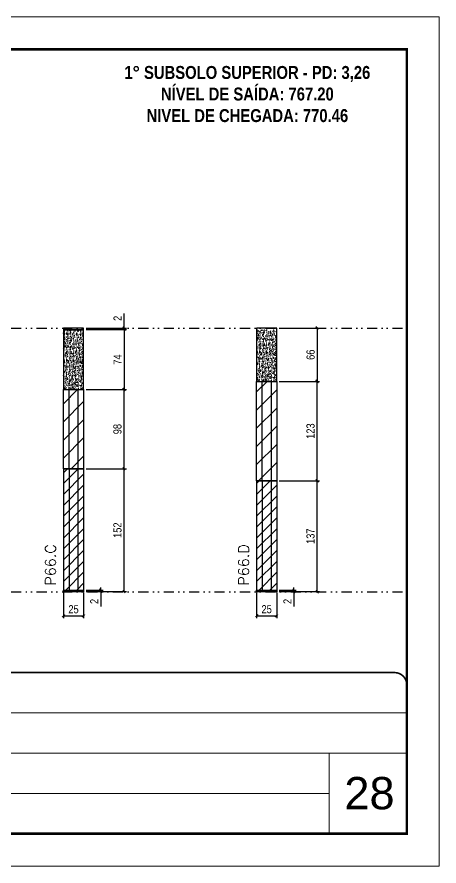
# Model space of a CAD drawing. Extents: x 14400 to 27878, y -21631 to 6985.
# Drawn here: x 20145 to 20667, y -957 to 93 of the extents above; entities that cross this region are included whole.
import ezdxf

# ---------------------------------------------------------------- set-up
doc = ezdxf.new("R2010")
doc.units = 0
for name, pattern in [('CONTINUO', [0]), ('DASHED', [0.75, 0.5, -0.25]), ('DIVIDE2', [0.625, 0.25, -0.125, 0, -0.125, 0, -0.125])]:
    doc.linetypes.add(name, pattern=pattern)
for name, color, linetype, lineweight in [('CARIMBO', 255, 'Continuous', 9), ('Folhas', 255, 'Continuous', 9), ('Hachura', 251, 'Continuous', 9), ('SARRAFO DE PRESSAO', 251, 'DASHED', 9), ('Texto Seção', 7, 'Continuous', 15)]:
    doc.layers.add(name, color=color, linetype=linetype, lineweight=lineweight)
for name, color, linetype in [('COTA', 241, 'Continuous'), ('NOMENCLATURA', 7, 'Continuous'), ('Nível', 160, 'Continuous'), ('Painéis', 200, 'Continuous'), ('SARR_2.2x7', 40, 'Continuous')]:
    doc.layers.add(name, color=color, linetype=linetype)
doc.styles.add('ARIAL', font='arial.ttf')
doc.styles.add('COTA TECNICA', font='techl___.ttf', dxfattribs={"height": 10})
doc.styles.add('COTA TECNICA-50', font='techl___.ttf', dxfattribs={"height": 10})
doc.styles.add('REGUA-120', font='ROMANS.shx', dxfattribs={"height": 15})
doc.styles.add('ROMANC', font='techb___.ttf', dxfattribs={"height": 2.5})
doc.dimstyles.new('COTA PAINEL-50', dxfattribs={"dimtxt": 10, "dimasz": 3, "dimexe": 3, "dimexo": 3, "dimgap": 3, "dimtad": 1, "dimdec": 1, "dimzin": 12, "dimdsep": 46, "dimtxsty": 'COTA TECNICA-50', "dimblk1": 'OBLIQUE', "dimblk2": 'OBLIQUE', "dimsah": 1, "dimcen": 0.9, "dimclrd": 4, "dimclre": 4, "dimclrt": 240, "dimadec": 1, "dimazin": 3, "dimtfac": 1, "dimtdec": 1, "dimtmove": 0, "dimatfit": 3, "dimfxl": 1, "dimtolj": 1, "dimtzin": 12, "dimarcsym": 0})
doc.dimstyles.new('PAINEL', dxfattribs={"dimtxt": 10, "dimasz": 3, "dimexe": 3, "dimexo": 3, "dimgap": 3, "dimtad": 1, "dimdec": 1, "dimzin": 12, "dimdsep": 46, "dimtxsty": 'COTA TECNICA', "dimblk1": 'OBLIQUE', "dimblk2": 'OBLIQUE', "dimsah": 1, "dimcen": 0.9, "dimclrd": 4, "dimclre": 4, "dimclrt": 240, "dimadec": 1, "dimazin": 3, "dimtfac": 1, "dimtdec": 1, "dimtmove": 0, "dimatfit": 3, "dimfxl": 1, "dimtolj": 1, "dimtzin": 12, "dimarcsym": 0})

# ---------------------------------------------------------------- blocks, each defined once
blk = doc.blocks.new('9999999999')
at = {"color": 30, "linetype": 'CONTINUO'}
for p, q in [((98564.6, 34379.6), (99584, 34379.6)), ((98564.6, 34329.8), (99488, 34329.8)), ((99584, 34329.8), (99488, 34329.8)), ((99488, 34329.8), (99488, 34230.2)), ((98564.6, 34280), (99488, 34280))]:
    blk.add_line(p, q, dxfattribs=at)
at = {"color": 30, "linetype": 'CONTINUO', "const_width": 2}
blk.add_lwpolyline([(99584, 34230.2), (99584, 34414.4, 0.414214), (99569, 34429.4), (98229, 34429.4, 0.414214), (98214, 34414.4), (98214, 34245.2, 0.414214), (98229, 34230.2), (99584, 34230.2)], format="xyb", dxfattribs=at)
at = {"layer": 'Folhas'}
blk.add_lwpolyline([(98139, 34190.2), (99624, 34190.2), (99624, 35240.2), (98139, 35240.2)], close=True, dxfattribs=at)
at = {"layer": 'Folhas', "color": 30, "const_width": 3}
blk.add_lwpolyline([(98214, 34230.2), (99584, 34230.2), (99584, 35200.2), (98214, 35200.2)], close=True, dxfattribs=at)
blk = doc.blocks.new('_Oblique')
at = {"color": 0, "linetype": 'ByBlock', "lineweight": -2}
blk.add_line((-0.5, -0.5), (0.5, 0.5), dxfattribs=at)
blk = doc.blocks.new('*D1138')
at = {"layer": 'COTA', "color": 4, "lineweight": -2, "transparency": 16777216}
for p, q in [((20202.2, -618.4), (20202.2, -650.3)), ((20227.2, -618.4), (20227.2, -650.3)), ((20202.2, -647.3), (20227.2, -647.3))]:
    blk.add_line(p, q, dxfattribs=at)
at = {"layer": 'Defpoints', "color": 0, "transparency": 16777216}
for p in [(20202.2, -615.4), (20227.2, -615.4), (20227.2, -647.3)]:
    blk.add_point(p, dxfattribs=at)
at = {"layer": 'COTA', "color": 4, "lineweight": -2, "transparency": 16777216, "xscale": 3, "yscale": 3, "zscale": 3, "rotation": 180}
blk.add_blockref('_Oblique', (20202.2, -647.3), dxfattribs=at)
at = {"layer": 'COTA', "color": 4, "lineweight": -2, "transparency": 16777216, "xscale": 3, "yscale": 3, "zscale": 3}
blk.add_blockref('_Oblique', (20227.2, -647.3), dxfattribs=at)
at = {"layer": 'COTA', "color": 240, "transparency": 16777216, "insert": (20214.7, -639.2), "char_height": 10, "attachment_point": 5, "style": 'COTA TECNICA'}
blk.add_mtext('\\A1;25', dxfattribs=at)
blk = doc.blocks.new('*D1139')
at = {"layer": 'COTA', "color": 4, "lineweight": -2, "transparency": 16777216}
for p, q in [((20230.2, -615.4), (20251.4, -615.4)), ((20230.2, -617.4), (20251.4, -617.4)), ((20248.4, -615.4), (20248.4, -612.4)), ((20248.4, -615.4), (20248.4, -617.4)), ((20248.4, -617.4), (20248.4, -635.6))]:
    blk.add_line(p, q, dxfattribs=at)
at = {"layer": 'Defpoints', "color": 0, "transparency": 16777216}
for p in [(20227.2, -615.4), (20227.2, -617.4), (20248.4, -615.4)]:
    blk.add_point(p, dxfattribs=at)
at = {"layer": 'COTA', "color": 4, "lineweight": -2, "transparency": 16777216, "xscale": 3, "yscale": 3, "zscale": 3}
for p, rotation in [((20248.4, -615.4), 270), ((20248.4, -617.4), 90)]:
    blk.add_blockref('_Oblique', p, dxfattribs=dict(at, rotation=rotation))
at = {"layer": 'COTA', "color": 240, "transparency": 16777216, "insert": (20240.4, -629.5), "char_height": 10, "attachment_point": 5, "rotation": 90, "style": 'COTA TECNICA-50'}
blk.add_mtext('\\A1;2', dxfattribs=at)
blk = doc.blocks.new('*D1163')
at = {"layer": 'COTA', "color": 4, "linetype": 'ByBlock', "lineweight": -2, "transparency": 16777216}
for p, q in [((20230.2, -293.4), (20280.2, -293.4)), ((20277.2, -293.4), (20277.2, -367.4)), ((20230.2, -367.4), (20280.2, -367.4))]:
    blk.add_line(p, q, dxfattribs=at)
at = {"layer": 'Defpoints', "color": 0, "linetype": 'ByBlock', "transparency": 16777216}
for p in [(20227.2, -293.4), (20227.2, -367.4), (20277.2, -367.4)]:
    blk.add_point(p, dxfattribs=at)
at = {"layer": 'COTA', "color": 4, "linetype": 'ByBlock', "lineweight": -2, "transparency": 16777216, "xscale": 3, "yscale": 3, "zscale": 3}
for p, rotation in [((20277.2, -293.4), 90), ((20277.2, -367.4), 270)]:
    blk.add_blockref('_Oblique', p, dxfattribs=dict(at, rotation=rotation))
at = {"layer": 'COTA', "color": 240, "linetype": 'ByBlock', "transparency": 16777216, "insert": (20269.2, -330.4), "char_height": 10, "attachment_point": 5, "rotation": 90, "style": 'COTA TECNICA'}
blk.add_mtext('\\A1;74', dxfattribs=at)
blk = doc.blocks.new('*D1140')
at = {"layer": 'COTA', "color": 4, "lineweight": -2, "transparency": 16777216}
for p, q in [((20230.2, -465.4), (20280.2, -465.4)), ((20277.2, -617.4), (20277.2, -465.4)), ((20230.2, -617.4), (20280.2, -617.4))]:
    blk.add_line(p, q, dxfattribs=at)
at = {"layer": 'Defpoints', "color": 0, "transparency": 16777216}
for p in [(20227.2, -465.4), (20277.2, -465.4), (20227.2, -617.4)]:
    blk.add_point(p, dxfattribs=at)
at = {"layer": 'COTA', "color": 4, "lineweight": -2, "transparency": 16777216, "xscale": 3, "yscale": 3, "zscale": 3}
for p, rotation in [((20277.2, -465.4), 90), ((20277.2, -617.4), 270)]:
    blk.add_blockref('_Oblique', p, dxfattribs=dict(at, rotation=rotation))
at = {"layer": 'COTA', "color": 240, "transparency": 16777216, "insert": (20269.1, -541.4), "char_height": 10, "attachment_point": 5, "rotation": 90, "style": 'COTA TECNICA-50'}
blk.add_mtext('\\A1;152', dxfattribs=at)
blk = doc.blocks.new('*D1146')
at = {"layer": 'COTA', "color": 4, "lineweight": -2, "transparency": 16777216}
for p, q in [((20441.2, -618.4), (20441.2, -650.3)), ((20466.2, -618.4), (20466.2, -650.3)), ((20441.2, -647.3), (20466.2, -647.3))]:
    blk.add_line(p, q, dxfattribs=at)
at = {"layer": 'Defpoints', "color": 0, "transparency": 16777216}
for p in [(20441.2, -615.4), (20466.2, -615.4), (20466.2, -647.3)]:
    blk.add_point(p, dxfattribs=at)
at = {"layer": 'COTA', "color": 4, "lineweight": -2, "transparency": 16777216, "xscale": 3, "yscale": 3, "zscale": 3, "rotation": 180}
blk.add_blockref('_Oblique', (20441.2, -647.3), dxfattribs=at)
at = {"layer": 'COTA', "color": 4, "lineweight": -2, "transparency": 16777216, "xscale": 3, "yscale": 3, "zscale": 3}
blk.add_blockref('_Oblique', (20466.2, -647.3), dxfattribs=at)
at = {"layer": 'COTA', "color": 240, "transparency": 16777216, "insert": (20453.7, -639.2), "char_height": 10, "attachment_point": 5, "style": 'COTA TECNICA'}
blk.add_mtext('\\A1;25', dxfattribs=at)
blk = doc.blocks.new('*D1147')
at = {"layer": 'COTA', "color": 4, "lineweight": -2, "transparency": 16777216}
for p, q in [((20469.2, -615.4), (20490.4, -615.4)), ((20469.2, -617.4), (20490.4, -617.4)), ((20487.4, -615.4), (20487.4, -612.4)), ((20487.4, -615.4), (20487.4, -617.4)), ((20487.4, -617.4), (20487.4, -635.6))]:
    blk.add_line(p, q, dxfattribs=at)
at = {"layer": 'Defpoints', "color": 0, "transparency": 16777216}
for p in [(20466.2, -615.4), (20466.2, -617.4), (20487.4, -615.4)]:
    blk.add_point(p, dxfattribs=at)
at = {"layer": 'COTA', "color": 4, "lineweight": -2, "transparency": 16777216, "xscale": 3, "yscale": 3, "zscale": 3}
for p, rotation in [((20487.4, -615.4), 270), ((20487.4, -617.4), 90)]:
    blk.add_blockref('_Oblique', p, dxfattribs=dict(at, rotation=rotation))
at = {"layer": 'COTA', "color": 240, "transparency": 16777216, "insert": (20479.4, -629.5), "char_height": 10, "attachment_point": 5, "rotation": 90, "style": 'COTA TECNICA-50'}
blk.add_mtext('\\A1;2', dxfattribs=at)
blk = doc.blocks.new('*D1170')
at = {"layer": 'COTA', "color": 4, "linetype": 'ByBlock', "lineweight": -2, "transparency": 16777216}
for p, q in [((20469.2, -291.4), (20519.2, -291.4)), ((20516.2, -291.4), (20516.2, -357.4)), ((20469.2, -357.4), (20519.2, -357.4))]:
    blk.add_line(p, q, dxfattribs=at)
at = {"layer": 'Defpoints', "color": 0, "linetype": 'ByBlock', "transparency": 16777216}
for p in [(20466.2, -291.4), (20466.2, -357.4), (20516.2, -357.4)]:
    blk.add_point(p, dxfattribs=at)
at = {"layer": 'COTA', "color": 4, "linetype": 'ByBlock', "lineweight": -2, "transparency": 16777216, "xscale": 3, "yscale": 3, "zscale": 3}
for p, rotation in [((20516.2, -291.4), 90), ((20516.2, -357.4), 270)]:
    blk.add_blockref('_Oblique', p, dxfattribs=dict(at, rotation=rotation))
at = {"layer": 'COTA', "color": 240, "linetype": 'ByBlock', "transparency": 16777216, "insert": (20508.1, -324.4), "char_height": 10, "attachment_point": 5, "rotation": 90, "style": 'COTA TECNICA'}
blk.add_mtext('\\A1;66', dxfattribs=at)
blk = doc.blocks.new('*D1148')
at = {"layer": 'COTA', "color": 4, "lineweight": -2, "transparency": 16777216}
for p, q in [((20469.2, -480.4), (20519.2, -480.4)), ((20516.2, -617.4), (20516.2, -480.4)), ((20469.2, -617.4), (20519.2, -617.4))]:
    blk.add_line(p, q, dxfattribs=at)
at = {"layer": 'Defpoints', "color": 0, "transparency": 16777216}
for p in [(20466.2, -480.4), (20516.2, -480.4), (20466.2, -617.4)]:
    blk.add_point(p, dxfattribs=at)
at = {"layer": 'COTA', "color": 4, "lineweight": -2, "transparency": 16777216, "xscale": 3, "yscale": 3, "zscale": 3}
for p, rotation in [((20516.2, -480.4), 90), ((20516.2, -617.4), 270)]:
    blk.add_blockref('_Oblique', p, dxfattribs=dict(at, rotation=rotation))
at = {"layer": 'COTA', "color": 240, "transparency": 16777216, "insert": (20508, -548.9), "char_height": 10, "attachment_point": 5, "rotation": 90, "style": 'COTA TECNICA-50'}
blk.add_mtext('\\A1;137', dxfattribs=at)
blk = doc.blocks.new('*D1175')
at = {"layer": 'COTA', "color": 4, "lineweight": -2, "transparency": 16777216}
for p, q in [((20469.2, -357.4), (20519.2, -357.4)), ((20516.2, -480.4), (20516.2, -357.4)), ((20469.2, -480.4), (20519.2, -480.4))]:
    blk.add_line(p, q, dxfattribs=at)
at = {"layer": 'Defpoints', "color": 0, "transparency": 16777216}
for p in [(20466.2, -357.4), (20516.2, -357.4), (20466.2, -480.4)]:
    blk.add_point(p, dxfattribs=at)
at = {"layer": 'COTA', "color": 4, "lineweight": -2, "transparency": 16777216, "xscale": 3, "yscale": 3, "zscale": 3}
for p, rotation in [((20516.2, -357.4), 90), ((20516.2, -480.4), 270)]:
    blk.add_blockref('_Oblique', p, dxfattribs=dict(at, rotation=rotation))
at = {"layer": 'COTA', "color": 240, "transparency": 16777216, "insert": (20508, -418.9), "char_height": 10, "attachment_point": 5, "rotation": 90, "style": 'COTA TECNICA'}
blk.add_mtext('\\A1;123', dxfattribs=at)
blk = doc.blocks.new('*D1176')
at = {"layer": 'COTA', "color": 4, "lineweight": -2, "transparency": 16777216}
for p, q in [((20230.2, -367.4), (20280.2, -367.4)), ((20277.2, -465.4), (20277.2, -367.4)), ((20230.2, -465.4), (20280.2, -465.4))]:
    blk.add_line(p, q, dxfattribs=at)
at = {"layer": 'Defpoints', "color": 0, "transparency": 16777216}
for p in [(20227.2, -367.4), (20277.2, -367.4), (20227.2, -465.4)]:
    blk.add_point(p, dxfattribs=at)
at = {"layer": 'COTA', "color": 4, "lineweight": -2, "transparency": 16777216, "xscale": 3, "yscale": 3, "zscale": 3}
for p, rotation in [((20277.2, -367.4), 90), ((20277.2, -465.4), 270)]:
    blk.add_blockref('_Oblique', p, dxfattribs=dict(at, rotation=rotation))
at = {"layer": 'COTA', "color": 240, "transparency": 16777216, "insert": (20269.1, -416.4), "char_height": 10, "attachment_point": 5, "rotation": 90, "style": 'COTA TECNICA'}
blk.add_mtext('\\A1;98', dxfattribs=at)
blk = doc.blocks.new('*D1179')
at = {"layer": 'COTA', "color": 4, "lineweight": -2, "transparency": 16777216}
for p, q in [((20277.2, -291.4), (20277.2, -273.3)), ((20230.2, -291.4), (20280.2, -291.4)), ((20230.2, -293.4), (20280.2, -293.4)), ((20277.2, -293.4), (20277.2, -291.4)), ((20277.2, -293.4), (20277.2, -296.4))]:
    blk.add_line(p, q, dxfattribs=at)
at = {"layer": 'Defpoints', "color": 0, "transparency": 16777216}
for p in [(20227.2, -291.4), (20227.2, -293.4), (20277.2, -291.4)]:
    blk.add_point(p, dxfattribs=at)
at = {"layer": 'COTA', "color": 4, "lineweight": -2, "transparency": 16777216, "xscale": 3, "yscale": 3, "zscale": 3}
for p, rotation in [((20277.2, -291.4), 270), ((20277.2, -293.4), 90)]:
    blk.add_blockref('_Oblique', p, dxfattribs=dict(at, rotation=rotation))
at = {"layer": 'COTA', "color": 240, "transparency": 16777216, "insert": (20269.2, -279.4), "char_height": 10, "attachment_point": 5, "rotation": 90, "style": 'COTA TECNICA'}
blk.add_mtext('\\A1;2', dxfattribs=at)

msp = doc.modelspace()

# ---------------------------------------------------------------- hatches: boundary and pattern name
at = {"layer": 'COTA'}
h = msp.add_hatch(dxfattribs=at)
h.set_pattern_fill('AR-CONC', color=256, scale=0.03)
h.set_pattern_definition([(50, (1278.551, -1140.551), (5.4655401, -0.4781726), [0.5715, -6.2865]), (355, (1278.551, -1140.551), (-1.0573026, 5.7317054), [0.4572, -5.0292175]), (100.451445, (1279.0065, -1140.591), (4.4082374, 5.2535326), [0.4857003, -5.3427073]), (46.1842, (1278.551, -1139.027), (8.1323712, -1.2612698), [0.85725, -9.42975]), (96.63556, (1279.229, -1139.132), (7.122124, 7.4227837), [0.7285507, -8.0140682]), (351.18415, (1278.551, -1139.027), (7.122124, 7.4227837), [0.685799, -7.543792]), (21, (1279.313, -1139.408), (4.5484317, -3.0679559), [0.5715, -6.2865]), (326, (1279.313, -1139.408), (1.8540609, 5.525639), [0.4572, -5.0292]), (71.451445, (1279.692, -1139.664), (6.4024926, 2.457683), [0.4857003, -5.3426981]), (37.5, (1278.551, -1140.5512), (0.0926581, 2.53665117), [0, -4.96824, 0, -5.1054, 0, -5.04825]), (7.5, (1278.551, -1140.5512), (2.00458988, 3.00541724), [0, -2.91084, 0, -4.85394, 0, -1.92405]), (327.5, (1276.8517, -1140.5512), (4.06771786, -0.17186232), [0, -1.905, 0, -5.9436, 0, -7.8867]), (317.5, (1276.0897, -1140.5512), (4.44387544, 0.7627947), [0, -2.4765, 0, -3.94716, 0, -5.6007])])
h.paths.add_polyline_path([(20227.24, -293.44), (20202.24, -293.44), (20202.24, -367.44), (20227.24, -367.44)])
h = msp.add_hatch(dxfattribs=at)
h.set_pattern_fill('AR-CONC', color=256, scale=0.03)
h.set_pattern_definition([(50, (1517.559, -1130.551), (5.4655401, -0.4781726), [0.5715, -6.2865]), (355, (1517.559, -1130.551), (-1.0573026, 5.7317054), [0.4572, -5.0292175]), (100.451445, (1518.0143, -1130.591), (4.4082374, 5.2535326), [0.4857003, -5.3427073]), (46.1842, (1517.559, -1129.027), (8.1323712, -1.2612698), [0.85725, -9.42975]), (96.63556, (1518.2365, -1129.132), (7.122124, 7.4227837), [0.7285507, -8.0140682]), (351.18415, (1517.559, -1129.027), (7.122124, 7.4227837), [0.685799, -7.543792]), (21, (1518.321, -1129.408), (4.5484317, -3.0679559), [0.5715, -6.2865]), (326, (1518.321, -1129.408), (1.8540609, 5.525639), [0.4572, -5.0292]), (71.451445, (1518.7, -1129.664), (6.4024926, 2.457683), [0.4857003, -5.3426981]), (37.5, (1517.5588, -1130.5512), (0.0926581, 2.53665117), [0, -4.96824, 0, -5.1054, 0, -5.04825]), (7.5, (1517.5588, -1130.5512), (2.00458988, 3.00541724), [0, -2.91084, 0, -4.85394, 0, -1.92405]), (327.5, (1515.8596, -1130.5512), (4.06771786, -0.17186232), [0, -1.905, 0, -5.9436, 0, -7.8867]), (317.5, (1515.0976, -1130.5512), (4.44387544, 0.7627947), [0, -2.4765, 0, -3.94716, 0, -5.6007])])
h.paths.add_polyline_path([(20466.24, -293.44), (20441.24, -293.44), (20441.24, -357.44), (20466.24, -357.44)])
at = {"layer": 'Hachura'}
h = msp.add_hatch(dxfattribs=at)
h.set_pattern_fill('ANSI31', color=256, scale=5)
h.paths.add_polyline_path([(19571.39, -419.44), (19390.39, -419.44), (19390.39, -493.44), (19571.39, -493.44)])
h.paths.add_polyline_path([(19571.39, -397.44), (19390.39, -397.44), (19390.39, -419.44), (19571.39, -419.44)])
h.paths.add_polyline_path([(19571.39, -357.44), (19537.39, -357.44), (19537.39, -291.44), (19390.39, -291.44), (19390.39, -397.44), (19571.39, -397.44)])
h.paths.add_polyline_path([(19984.72, -367.44), (19837.72, -367.44), (19837.72, -357.44), (19803.72, -357.44), (19803.72, -387.44), (19984.72, -387.44)])
h.paths.add_polyline_path([(19984.72, -387.44), (19803.72, -387.44), (19803.72, -465.44), (19984.72, -465.44)])
h.paths.add_polyline_path([(20227.24, -367.44), (20202.24, -367.44), (20202.24, -465.42), (20227.24, -465.42)])
h.paths.add_polyline_path([(20466.24, -357.44), (20441.24, -357.44), (20441.24, -480.42), (20466.24, -480.42)])
h.paths.add_polyline_path([(20227.24, -291.44), (20202.24, -291.44), (20202.24, -293.44), (20227.24, -293.44)])
h.paths.add_polyline_path([(19984.72, -291.44), (19803.72, -291.44), (19803.72, -293.44), (19984.72, -293.44)])
at = {"layer": 'Hachura', "linetype": 'ByBlock'}
h = msp.add_hatch(dxfattribs=at)
h.set_pattern_fill('ANSI31', color=256, scale=3)
h.set_pattern_definition([(45, (1585, 2e-12), (-6.735192, 6.735192), [])])
h.paths.add_polyline_path([(20227.24, -465.44), (20202.24, -465.44), (20202.24, -615.44), (20227.24, -615.44)])
h = msp.add_hatch(dxfattribs=at)
h.set_pattern_fill('ANSI31', color=256, scale=3)
h.set_pattern_definition([(45, (1824.008, 2e-12), (-6.735192, 6.735192), [])])
h.paths.add_polyline_path([(20466.24, -480.44), (20441.24, -480.44), (20441.24, -615.44), (20466.24, -615.44)])

# ---------------------------------------------------------------- linework, layer by layer
at = {"layer": 'COTA', "linetype": 'ByBlock'}
for points in [[(20202.24, -367.44), (20227.24, -367.44), (20227.24, -293.44), (20202.24, -293.44)], [(20441.24, -357.44), (20466.24, -357.44), (20466.24, -291.44), (20441.24, -291.44)]]:
    msp.add_lwpolyline(points, close=True, dxfattribs=at)
at = {"layer": 'Nível', "color": 4, "linetype": 'DIVIDE2', "ltscale": 50}
for p, q in [((19256.97, -291.44), (20626.97, -291.44)), ((19256.97, -617.44), (20626.97, -617.44))]:
    msp.add_line(p, q, dxfattribs=at)
at = {"layer": 'Painéis'}
for p, q in [((20202.24, -367.44), (20227.24, -367.44)), ((20202.24, -465.42), (20202.24, -367.44)), ((20227.24, -367.44), (20227.24, -465.42)), ((20441.24, -357.44), (20466.24, -357.44)), ((20441.24, -480.42), (20441.24, -357.44)), ((20466.24, -357.44), (20466.24, -480.42)), ((20227.24, -465.42), (20202.24, -465.42)), ((20202.24, -465.44), (20202.24, -615.44)), ((20202.24, -465.44), (20227.24, -465.44)), ((20227.24, -465.44), (20227.24, -615.44)), ((20466.24, -480.42), (20441.24, -480.42)), ((20441.24, -480.44), (20441.24, -615.44)), ((20441.24, -480.44), (20466.24, -480.44)), ((20466.24, -480.44), (20466.24, -615.44)), ((20202.24, -615.44), (20227.24, -615.44)), ((20202.24, -615.44), (20227.24, -615.44)), ((20202.24, -617.44), (20202.24, -615.44)), ((20227.24, -617.44), (20202.24, -617.44)), ((20227.24, -615.44), (20227.24, -617.44)), ((20441.24, -615.44), (20466.24, -615.44)), ((20441.24, -615.44), (20466.24, -615.44)), ((20441.24, -617.44), (20441.24, -615.44)), ((20466.24, -617.44), (20441.24, -617.44)), ((20466.24, -615.44), (20466.24, -617.44))]:
    msp.add_line(p, q, dxfattribs=at)
msp.add_lwpolyline([(20202.24, -293.44), (20227.24, -293.44), (20227.24, -291.44), (20202.24, -291.44)], close=True, dxfattribs=at)
at = {"layer": 'SARR_2.2x7'}
for p, q in [((20209.24, -465.42), (20209.24, -367.44)), ((20220.24, -367.44), (20220.24, -465.42)), ((20448.24, -480.42), (20448.24, -357.44)), ((20459.24, -357.44), (20459.24, -480.42)), ((20209.24, -465.42), (20209.24, -615.44)), ((20220.24, -465.42), (20220.24, -615.44)), ((20448.24, -480.42), (20448.24, -615.44)), ((20459.24, -480.42), (20459.24, -615.44))]:
    msp.add_line(p, q, dxfattribs=at)

# ---------------------------------------------------------------- block references
at = {"layer": 'SARRAFO DE PRESSAO', "color": 6, "linetype": 'ByBlock'}
msp.add_blockref('9999999999', (-78957.01, -35146.93), dxfattribs=at)

# ---------------------------------------------------------------- texts
at = {"layer": 'CARIMBO', "style": 'ARIAL'}
msp.add_text('28', height=40, dxfattribs=at).set_placement((20549.83, -886.58))
at = {"layer": 'NOMENCLATURA', "color": 2, "insert": (20429.81, 59.34), "char_height": 16, "attachment_point": 2, "style": 'ROMANC'}
msp.add_mtext_dynamic_manual_height_columns('\\P1° SUBSOLO SUPERIOR - PD: 3,26\\PNÍVEL DE SAÍDA: 767.20\\PNIVEL DE CHEGADA: 770.46', width=432.3511, gutter_width=1, heights=[0], dxfattribs=at)
at = {"layer": 'Texto Seção', "char_height": 13, "width": 370.6998, "attachment_point": 7, "rotation": 90, "style": 'REGUA-120'}
for s, insert in [('P66.C', (20192.79, -610.03)), ('P66.D', (20431.79, -610.03))]:
    msp.add_mtext(s, dxfattribs=dict(at, insert=insert))

# ---------------------------------------------------------------- dimensions: what is measured, and where the dimension line sits
at = {"layer": 'COTA'}
for base, p1, p2, dimstyle, picture, middle in [((20277.23, -291.44), (20227.24, -293.44), (20227.24, -291.44), 'PAINEL', '*D1179', (20269.23, -279.38)), ((20516.23, -357.44), (20466.24, -480.42), (20466.24, -357.44), 'PAINEL', '*D1175', (20508.01, -418.93)), ((20277.23, -367.44), (20227.24, -465.42), (20227.24, -367.44), 'PAINEL', '*D1176', (20269.12, -416.43)), ((20277.23, -465.42), (20227.24, -617.44), (20227.24, -465.42), 'COTA PAINEL-50', '*D1140', (20269.12, -541.43)), ((20516.23, -480.42), (20466.24, -617.44), (20466.24, -480.42), 'COTA PAINEL-50', '*D1148', (20508.01, -548.93))]:
    dim = msp.add_linear_dim(base=base, p1=p1, p2=p2, angle=90, dimstyle=dimstyle, dxfattribs=at)
    dim.commit()
    dim.dimension.update_dxf_attribs({"geometry": picture, "text_midpoint": middle})
at = {"layer": 'COTA', "linetype": 'ByBlock'}
for base, p1, p2, picture, middle in [((20277.23, -367.44), (20227.24, -293.44), (20227.24, -367.44), '*D1163', (20269.15, -330.44)), ((20516.23, -357.44), (20466.24, -291.44), (20466.24, -357.44), '*D1170', (20508.13, -324.44))]:
    dim = msp.add_linear_dim(base=base, p1=p1, p2=p2, angle=90, dimstyle='PAINEL', dxfattribs=at)
    dim.commit()
    dim.dimension.update_dxf_attribs({"geometry": picture, "text_midpoint": middle})
at = {"layer": 'COTA'}
for base, p1, p2, picture, middle in [((20227.24, -647.33), (20202.24, -615.44), (20227.24, -615.44), '*D1138', (20214.74, -639.22)), ((20466.24, -647.33), (20441.24, -615.44), (20466.24, -615.44), '*D1146', (20453.74, -639.22))]:
    dim = msp.add_linear_dim(base=base, p1=p1, p2=p2, dimstyle='PAINEL', override={"dimarcsym": 2}, dxfattribs=at)
    dim.commit()
    dim.dimension.update_dxf_attribs({"geometry": picture, "text_midpoint": middle})
for base, p1, p2, picture, middle in [((20248.43, -615.44), (20227.24, -617.44), (20227.24, -615.44), '*D1139', (20248.43, -629.5)), ((20487.44, -615.44), (20466.24, -617.44), (20466.24, -615.44), '*D1147', (20487.44, -629.5))]:
    dim = msp.add_linear_dim(base=base, p1=p1, p2=p2, angle=90, dimstyle='COTA PAINEL-50', dxfattribs=at)
    dim.commit()
    dim.dimension.update_dxf_attribs({"geometry": picture, "text_midpoint": middle, "dimtype": 160})

doc.saveas('drawing.dxf')
